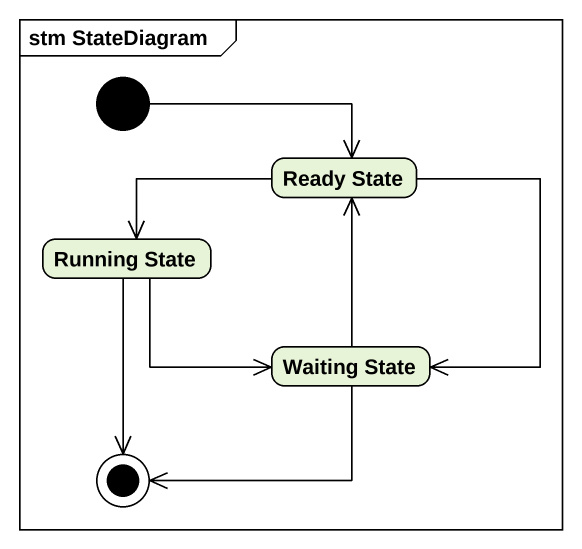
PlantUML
@startuml
mainframe stm StateDiagram
hide empty description
state "Ready State" as Ready_State
state "Running State" as Running_State
state "Waiting State" as Waiting_State
[*] -right-> Ready_State
Ready_State -left-> Running_State
Ready_State --> Waiting_State
Running_State -right-> Waiting_State
Waiting_State -up-> Ready_State
Running_State --> [*]
Waiting_State -left-> [*]
@enduml
